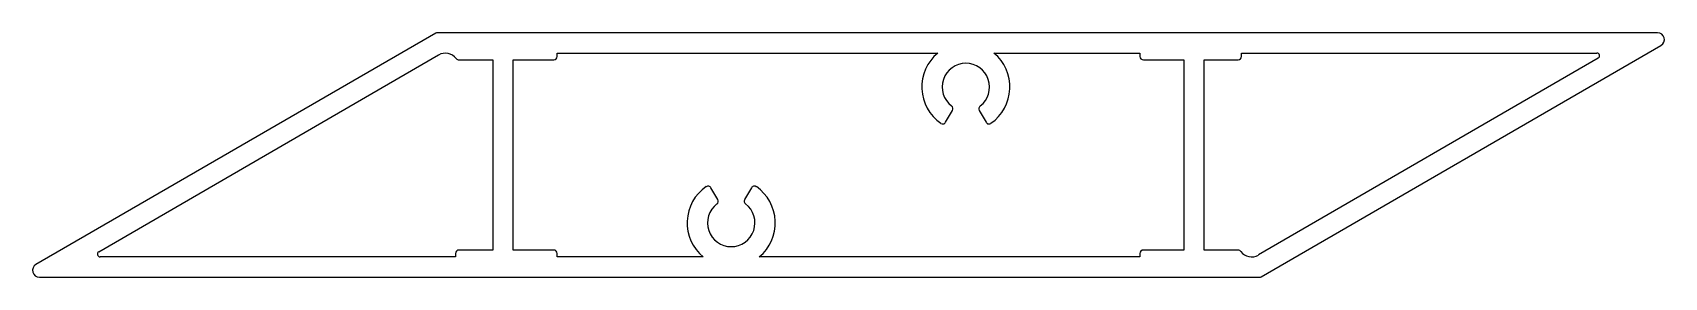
# Model space of a CAD drawing. Extents: x 1761 to 1881, y 1073 to 1091.
import ezdxf

# ---------------------------------------------------------------- set-up
doc = ezdxf.new("R2010")
doc.units = 0
doc.layers.get('0').update_dxf_attribs({"linetype": 'CONTINUOUS'})

msp = doc.modelspace()

# ---------------------------------------------------------------- linework, layer by layer
for p, q in [((1790.3, 1091.46), (1760.79, 1074.43)), ((1880.49, 1091.5), (1790.42, 1091.5)), ((1851.24, 1073.53), (1880.74, 1090.56)), ((1765.42, 1075.37), (1790.51, 1089.86)), ((1792.01, 1089.5), (1794.51, 1089.5)), ((1794.51, 1089.5), (1794.51, 1075.5)), ((1796.01, 1075.5), (1796.01, 1089.5)), ((1796.01, 1089.5), (1799.01, 1089.5)), ((1799.26, 1089.75), (1799.26, 1090)), ((1799.26, 1090), (1827.35, 1090)), ((1831.5, 1090), (1842.28, 1090)), ((1842.28, 1090), (1842.28, 1089.75)), ((1842.53, 1089.5), (1845.53, 1089.5)), ((1845.53, 1089.5), (1845.53, 1075.5)), ((1847.03, 1075.5), (1847.03, 1089.5)), ((1847.03, 1089.5), (1849.53, 1089.5)), ((1849.78, 1090), (1876.01, 1090)), ((1849.78, 1089.75), (1849.78, 1090)), ((1876.11, 1089.62), (1851.02, 1075.14)), ((1827.93, 1084.91), (1828.44, 1085.78)), ((1830.42, 1085.78), (1830.92, 1084.91)), ((1811.11, 1079.21), (1810.61, 1080.08)), ((1813.6, 1080.08), (1813.1, 1079.21)), ((1791.76, 1075), (1765.52, 1075)), ((1791.76, 1075.25), (1791.76, 1075)), ((1794.51, 1075.5), (1792.01, 1075.5)), ((1799.01, 1075.5), (1796.01, 1075.5)), ((1799.26, 1075), (1799.26, 1075.25)), ((1810.04, 1075), (1799.26, 1075)), ((1842.28, 1075), (1814.18, 1075)), ((1842.28, 1075.25), (1842.28, 1075)), ((1845.53, 1075.5), (1842.53, 1075.5)), ((1849.53, 1075.5), (1847.03, 1075.5)), ((1761.04, 1073.5), (1851.11, 1073.5))]:
    msp.add_line(p, q)
for centre, radius, start, end in [((1790.42, 1091.25), 0.25, 90, 120), ((1880.49, 1091), 0.5, 300, 90), ((1791.01, 1088.99), 1, 37.2844, 120), ((1792.01, 1089.75), 0.25, 217.2844, 270), ((1799.01, 1089.75), 0.25, 270, 0), ((1829.43, 1087.5), 3.25, 129.7151, 235.2198), ((1829.43, 1087.5), 1.75, 307.1808, 232.8192), ((1829.43, 1087.5), 3.25, 304.7802, 50.2849), ((1842.53, 1089.75), 0.25, 180, 270), ((1849.53, 1089.75), 0.25, 270, 0), ((1876.01, 1089.8), 0.2, 300, 90), ((1828.22, 1085.9), 0.25, 330, 52.8192), ((1830.64, 1085.9), 0.25, 127.1808, 210), ((1827.72, 1085.03), 0.25, 235.2198, 330), ((1831.14, 1085.03), 0.25, 210, 304.7802), ((1812.11, 1077.5), 3.25, 124.7867, 230.3711), ((1810.4, 1079.96), 0.25, 30, 124.7867), ((1810.9, 1079.09), 0.25, 307.1808, 30), ((1813.32, 1079.09), 0.25, 150, 232.8192), ((1813.82, 1079.96), 0.25, 55.2133, 150), ((1812.11, 1077.5), 3.25, 309.6289, 55.2133), ((1812.11, 1077.5), 1.75, 127.1808, 52.8192), ((1761.04, 1074), 0.5, 120, 270), ((1765.52, 1075.2), 0.2, 120, 270), ((1792.01, 1075.25), 0.25, 90, 180), ((1799.01, 1075.25), 0.25, 0, 90), ((1842.53, 1075.25), 0.25, 90, 180), ((1849.53, 1075.25), 0.25, 37.2844, 90), ((1850.52, 1076), 1, 217.2844, 300), ((1851.11, 1073.75), 0.25, 270, 300)]:
    msp.add_arc(centre, radius, start, end)

doc.saveas('drawing.dxf')
